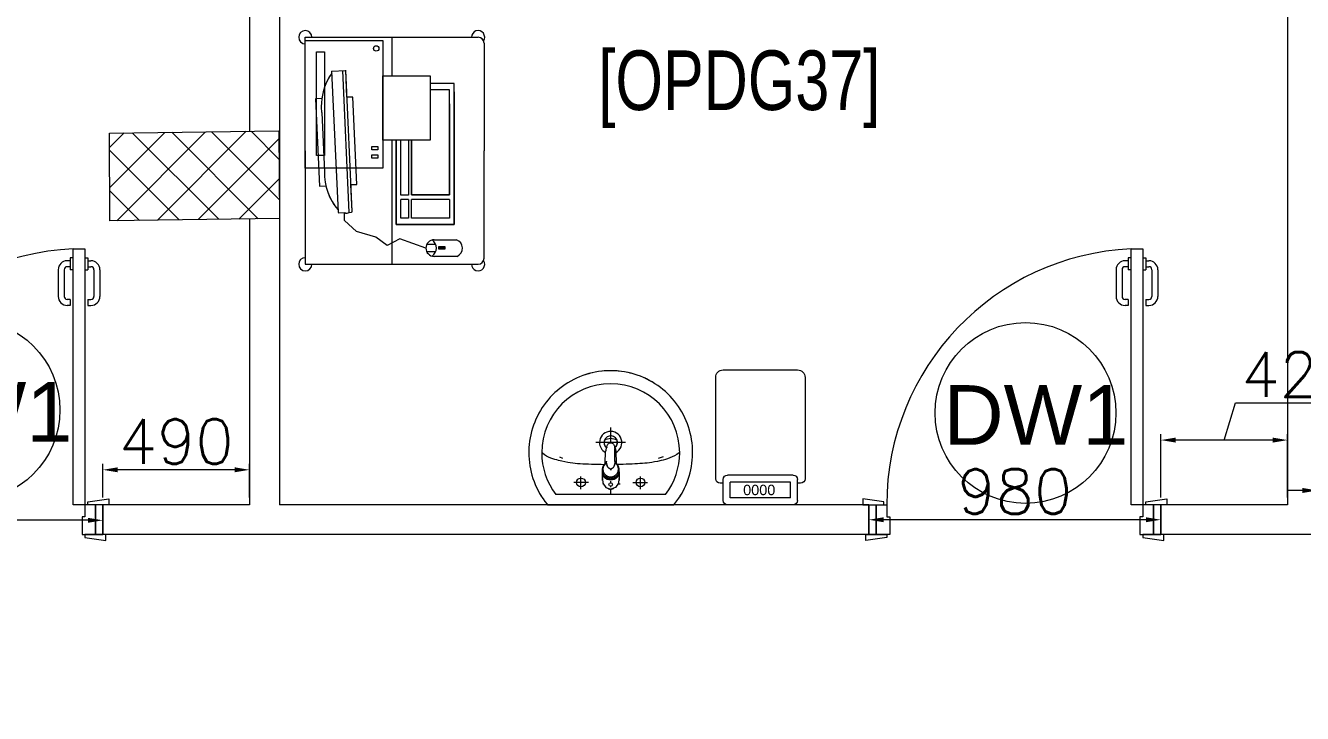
# Model space of a CAD drawing. Header units: millimetres. Extents: x -2143172 to 5255, y -610845 to 279739.
# Drawn here: x -1140815 to -1136529, y -589068 to -586760 of the extents above; entities that cross this region are included whole.
import ezdxf

# ---------------------------------------------------------------- set-up
doc = ezdxf.new("R2010")
doc.units = ezdxf.units.MM
doc.header["$LTSCALE"] = 30
doc.layers.get('0').update_dxf_attribs({"lineweight": 5})
doc.layers.get('Defpoints').update_dxf_attribs({"lineweight": 5})
for name, color, linetype, lineweight in [('72_EGR_BASE_TEXT', 7, 'Continuous', 5), ('C-HYDR-CTCH', 6, 'Continuous', 5), ('dims.', 152, 'Continuous', 5), ('DTAG', 20, 'Continuous', 9), ('Hatch', 252, 'Continuous', 5), ('LOADING', 163, 'Continuous', 5), ('P-SANR-FIXT', 6, 'Continuous', 18), ('P-SANR-FIXT-1', 6, 'Continuous', 13), ('Structure', 20, 'Continuous', 5), ('Walls', 32, 'Continuous', 5)]:
    doc.layers.add(name, color=color, linetype=linetype, lineweight=lineweight)
doc.layers.add('Wooden Joinery', color=7, linetype='Continuous', lineweight=5, true_color=0x521300)
doc.styles.add('SIMPLEX', font='SIMPLEX.shx', dxfattribs={"height": 150})
doc.styles.get("Standard").update_dxf_attribs({"font": ''})
doc.styles.add('TTLB-A0-JeddahDP$0$swis721', font='swiss.ttf')
doc.styles.add('X3G_ENTITY_2587E3', font='swisscl.ttf', dxfattribs={"height": 200})
doc.styles.get('Standard').set_extended_font_data('@Arial Unicode MS')
doc.dimstyles.new('Buk', dxfattribs={"dimtxt": 150, "dimasz": 50, "dimexe": 20, "dimexo": 25, "dimgap": 20, "dimtad": 1, "dimdec": 0, "dimrnd": 5, "dimdsep": 46, "dimtxsty": 'SIMPLEX', "dimcen": 0, "dimdle": 20, "dimclrd": 256, "dimclre": 256, "dimclrt": 256, "dimadec": 0, "dimazin": 0, "dimtfac": 0.0075, "dimtdec": 0, "dimtmove": 1, "dimatfit": 2, "dimldrblk": 'ARCHTICK', "dimfxl": 1, "dimtolj": 1, "dimtzin": 0, "dimlwd": -1, "dimlwe": -1, "dimarcsym": 0})

# ---------------------------------------------------------------- blocks, each defined once
blk = doc.blocks.new('*D485')
at = {"layer": 'Defpoints', "color": 0, "transparency": 16777216}
for p in [(-1140555.3, -588250.6), (-1140555.3, -588368.1), (-1140062.9, -588368.1, 0)]:
    blk.add_point(p, dxfattribs=at)
at = {"layer": 'dims.', "linetype": 'Continuous', "transparency": 16777216}
for p, q in [((-1140555.3, -588343.1), (-1140555.3, -588230.6)), ((-1140062.9, -588343.1), (-1140062.9, -588230.6))]:
    blk.add_line(p, q, dxfattribs=at)
at = {"layer": 'dims.', "transparency": 16777216}
blk.add_line((-1140112.9, -588250.6), (-1140505.3, -588250.6), dxfattribs=at)
for points in [[(-1140505.3, -588242.2), (-1140505.3, -588258.9), (-1140555.3, -588250.6)], [(-1140112.9, -588242.2), (-1140112.9, -588258.9), (-1140062.9, -588250.6)]]:
    blk.add_solid(points, dxfattribs=at)
at = {"layer": 'dims.', "transparency": 16777216, "insert": (-1140309.1, -588155.6), "char_height": 150, "attachment_point": 5, "style": 'SIMPLEX'}
blk.add_mtext('\\A1;490', dxfattribs=at)
blk = doc.blocks.new('_ArchTick')
at = {"color": 0, "linetype": 'ByBlock', "const_width": 0.15}
blk.add_lwpolyline([(-0.5, -0.5), (0.5, 0.5)], dxfattribs=at)
blk = doc.blocks.new('*D486')
at = {"layer": 'Defpoints', "color": 0, "transparency": 16777216}
for p in [(-1141535.3, -588368.1), (-1140555.3, -588368.1), (-1141535.3, -588420)]:
    blk.add_point(p, dxfattribs=at)
at = {"layer": 'dims.', "linetype": 'Continuous', "transparency": 16777216}
for p, q in [((-1141535.3, -588393.1), (-1141535.3, -588440)), ((-1140555.3, -588393.1), (-1140555.3, -588440))]:
    blk.add_line(p, q, dxfattribs=at)
at = {"layer": 'dims.', "transparency": 16777216}
blk.add_line((-1140605.3, -588420), (-1141485.3, -588420), dxfattribs=at)
for points in [[(-1141485.3, -588411.7), (-1141485.3, -588428.3), (-1141535.3, -588420)], [(-1140605.3, -588411.7), (-1140605.3, -588428.3), (-1140555.3, -588420)]]:
    blk.add_solid(points, dxfattribs=at)
at = {"layer": 'dims.', "transparency": 16777216, "insert": (-1141045.3, -588325), "char_height": 150, "attachment_point": 5, "style": 'SIMPLEX'}
blk.add_mtext('\\A1;980', dxfattribs=at)
blk = doc.blocks.new('*D487')
at = {"layer": 'Defpoints', "color": 0, "transparency": 16777216}
for p in [(-1137004.4, -588150.9), (-1137004.4, -588368.1), (-1136579, -588368.1)]:
    blk.add_point(p, dxfattribs=at)
at = {"layer": 'dims.', "transparency": 16777216}
for p, q in [((-1136791.7, -588150.9), (-1136754.2, -588025.9)), ((-1136754.2, -588025.9), (-1136328.5, -588025.9)), ((-1136629, -588150.9), (-1136954.4, -588150.9))]:
    blk.add_line(p, q, dxfattribs=at)
at = {"layer": 'dims.', "linetype": 'Continuous', "transparency": 16777216}
for p, q in [((-1137004.4, -588343.1), (-1137004.4, -588130.9)), ((-1136579, -588343.1), (-1136579, -588130.9))]:
    blk.add_line(p, q, dxfattribs=at)
at = {"layer": 'dims.', "transparency": 16777216}
for points in [[(-1136954.4, -588142.6), (-1136954.4, -588159.3), (-1137004.4, -588150.9)], [(-1136629, -588142.6), (-1136629, -588159.3), (-1136579, -588150.9)]]:
    blk.add_solid(points, dxfattribs=at)
at = {"layer": 'dims.', "transparency": 16777216, "insert": (-1136541.4, -587930.9), "char_height": 150, "attachment_point": 5, "style": 'SIMPLEX'}
blk.add_mtext('\\A1;425', dxfattribs=at)
blk = doc.blocks.new('*D488')
at = {"layer": 'Defpoints', "color": 0, "transparency": 16777216}
for p in [(-1137984.4, -588418.1), (-1137984.4, -588418.1), (-1137004.4, -588418.1)]:
    blk.add_point(p, dxfattribs=at)
at = {"layer": 'dims.', "linetype": 'Continuous', "transparency": 16777216}
for p, q in [((-1137984.4, -588393.1), (-1137984.4, -588398.1)), ((-1137004.4, -588393.1), (-1137004.4, -588398.1))]:
    blk.add_line(p, q, dxfattribs=at)
at = {"layer": 'dims.', "transparency": 16777216}
blk.add_line((-1137054.4, -588418.1), (-1137934.4, -588418.1), dxfattribs=at)
for points in [[(-1137934.4, -588409.8), (-1137934.4, -588426.5), (-1137984.4, -588418.1)], [(-1137054.4, -588409.8), (-1137054.4, -588426.5), (-1137004.4, -588418.1)]]:
    blk.add_solid(points, dxfattribs=at)
at = {"layer": 'dims.', "transparency": 16777216, "insert": (-1137494.4, -588323.1), "char_height": 150, "attachment_point": 5, "style": 'SIMPLEX'}
blk.add_mtext('\\A1;980', dxfattribs=at)
blk = doc.blocks.new('*D495')
at = {"layer": 'Defpoints', "color": 0, "transparency": 16777216}
for p in [(-1136479, -588348.5), (-1136379, -588319.9), (-1136379, -588368.1)]:
    blk.add_point(p, dxfattribs=at)
at = {"layer": 'dims.', "transparency": 16777216}
for p, q in [((-1136429, -588319.9), (-1136391.5, -588194.9)), ((-1136391.5, -588194.9), (-1135994.4, -588194.9)), ((-1136529, -588319.9), (-1136579, -588319.9)), ((-1136479, -588319.9), (-1136379, -588319.9)), ((-1136479, -588319.9), (-1136379, -588319.9)), ((-1136329, -588319.9), (-1136279, -588319.9))]:
    blk.add_line(p, q, dxfattribs=at)
at = {"layer": 'dims.', "linetype": 'Continuous', "transparency": 16777216}
for p, q in [((-1136479, -588323.5), (-1136479, -588299.9)), ((-1136379, -588343.1), (-1136379, -588299.9))]:
    blk.add_line(p, q, dxfattribs=at)
at = {"layer": 'dims.', "transparency": 16777216}
for points in [[(-1136529, -588311.6), (-1136529, -588328.3), (-1136479, -588319.9)], [(-1136329, -588311.6), (-1136329, -588328.3), (-1136379, -588319.9)]]:
    blk.add_solid(points, dxfattribs=at)
at = {"layer": 'dims.', "transparency": 16777216, "insert": (-1136193, -588099.9), "char_height": 150, "attachment_point": 5, "style": 'SIMPLEX'}
blk.add_mtext('\\A1;100', dxfattribs=at)
blk = doc.blocks.new('A$C72370EFE')
at = {"layer": 'Wooden Joinery'}
for p, q in [((-0.01, -0.04), (-0.02, -0.04)), ((-0.01, -0.03), (-0.01, -0.07)), ((0, -0.03), (-0.01, -0.03)), ((0.04, -0.03), (0.05, -0.03)), ((0.05, -0.03), (0.05, -0.07)), ((0.05, -0.04), (0.06, -0.04)), ((-0.05, -0.07), (-0.05, -0.16)), ((-0.03, -0.07), (-0.03, -0.16)), ((-0.01, -0.06), (-0.02, -0.06)), ((0, -0.07), (-0.01, -0.07)), ((0.04, -0.07), (0.05, -0.07)), ((0.05, -0.06), (0.06, -0.06)), ((0.07, -0.07), (0.07, -0.16)), ((0.09, -0.07), (0.09, -0.16)), ((-0.01, -0.17), (-0.02, -0.17)), ((-0.01, -0.17), (-0.01, -0.19)), ((0.05, -0.17), (0.06, -0.17)), ((0.05, -0.17), (0.05, -0.19)), ((-0.01, -0.19), (-0.02, -0.19)), ((0.05, -0.19), (0.06, -0.19))]:
    blk.add_line(p, q, dxfattribs=at)
for centre, radius, start, end in [((-0.02, -0.07), 0.03, 90, 180), ((0.06, -0.07), 0.03, 0, 90), ((-0.02, -0.07), 0.01, 90, 180), ((0.06, -0.07), 0.01, 0, 90), ((-0.02, -0.16), 0.03, 180, 270), ((-0.02, -0.16), 0.01, 180, 270), ((0.06, -0.16), 0.01, 270, 0), ((0.06, -0.16), 0.03, 270, 0)]:
    blk.add_arc(centre, radius, start, end, dxfattribs=at)
blk = doc.blocks.new('A$C5DAD61B4')
at = {"layer": 'Wooden Joinery'}
for points in [[(80, 959.1), (80, 969.1), (10, 979.1), (10, 959.1)], [(940, 959.1), (940, 969.1), (1010, 979.1), (1010, 959.1)], [(70, 859.1), (70, 849.1), (0, 839.1), (0, 859.1)], [(120, 859.1), (120, 0), (80, 0), (80, 859.1)], [(950, 859.1), (950, 849.1), (1020, 839.1), (1020, 859.1)]]:
    blk.add_lwpolyline(points, close=True, dxfattribs=at)
for points in [[(45, 859.1), (45, 959.1), (20, 959.1), (20, 859.1), (45, 859.1)], [(45, 859.1), (80, 859.1), (80, 899.1), (90, 899.1), (90, 959.1), (45, 959.1), (45, 859.1)], [(975, 859.1), (940, 859.1), (940, 899.1), (930, 899.1), (930, 959.1), (975, 959.1), (975, 859.1)], [(975, 859.1), (975, 959.1), (1000, 959.1), (1000, 859.1), (975, 859.1)]]:
    blk.add_lwpolyline(points, dxfattribs=at)
blk.add_arc((80, 859.1), 860, 272.666, 0, dxfattribs=at)
at = {"layer": 'Wooden Joinery', "xscale": 999.9999999998854, "yscale": 999.9999999998854, "zscale": 999.9999999998854, "rotation": 180}
blk.add_blockref('A$C72370EFE', (120, 0), dxfattribs=at)
blk = doc.blocks.new('A$C47696aed')
at = {"layer": 'Hatch'}
h = blk.add_hatch(dxfattribs=at)
h.set_pattern_fill('ANSI37', color=256, scale=30)
h.paths.add_polyline_path([(50952.7, 21917.9), (50348.7, 21909.7), (50352.6, 21621.3), (50956.6, 21629.5)])
h.paths.add_polyline_path([(43791.9, 21910.1), (43208.4, 21904.7), (43188.5, 21613.3), (43772, 21618.7)])
h.paths.add_polyline_path([(29414.9, 21902.8), (28815.8, 21898.7), (28810.1, 21605.6), (29409.2, 21609.7)])
h.paths.add_polyline_path([(36600.2, 21904.9), (35999, 21897.4), (35990.7, 21611.8), (36591.9, 21619.3)])
h.paths.add_polyline_path([(22195.7, 21912), (21589.3, 21890.2), (21603.8, 21597.6), (22210.2, 21619.5)])
h.paths.add_polyline_path([(15459.1, 21901.7), (14237.2, 21925.6), (14230.7, 21629.5), (15452.7, 21605.5)])
h.paths.add_polyline_path([(15473.2, 14701.6), (14258.2, 14685.8), (14244.7, 14393.4), (15459.7, 14409.1)])
h.paths.add_polyline_path([(15447.1, 7508.4), (14244, 7492.4), (14238.3, 7199.4), (15441.4, 7215.3)])
h.paths.add_polyline_path([(15465.6, 309.7), (14269, 298.3), (14271.8, 3.8), (15468.5, 15.2)])
h.paths.add_polyline_path([(7830.6, 311.8), (7227.1, 308.1), (7237.7, 22.6), (7841.3, 26.3)])
h.paths.add_polyline_path([(7815.2, 7509.8), (7218.4, 7511.4), (7218.2, 7210.2), (7815.1, 7208.6)])
h.paths.add_polyline_path([(7825.1, 14699.4), (7205.8, 14700.6), (7195.2, 14397.6), (7814.5, 14396.4)])
h.paths.add_polyline_path([(7801.7, 21878.7), (7201.1, 21893.2), (7197.5, 21603.6), (7798.1, 21589.1)])
h.paths.add_polyline_path([(602.6, 21876.9), (0, 21899.6), (1.9, 21611.2), (604.5, 21588.5)])
h.paths.add_polyline_path([(610.4, 7498.6), (8.3, 7491.6), (11.7, 7200), (613.7, 7206.9)])
h.paths.add_polyline_path([(627.9, 303.9), (29.5, 302.9), (34.3, 2.3), (632.7, 3.3)])
h.paths.add_polyline_path([(22214.6, 317.2), (21608.9, 304.3), (21614.6, 3.1), (22220.3, 16)])
h.paths.add_polyline_path([(22208.1, 7509.7), (21613.7, 7492.1), (21615.8, 7195.5), (22210.2, 7213.1)])
h.paths.add_polyline_path([(22199.3, 14717.7), (21600.4, 14710), (21604.4, 14409.9), (22203.4, 14417.6)])
h.paths.add_polyline_path([(29399.7, 14702.4), (28797.7, 14707.1), (28802, 14415), (29403.9, 14410.3)])
h.paths.add_polyline_path([(29403.4, 7519.8), (28799.6, 7502.2), (28813, 7202.1), (29413.1, 7223.2)])
h.paths.add_polyline_path([(29419.5, 303.8), (28815.7, 310.4), (28813.3, 24.7), (29417.2, 18.1)])
h.paths.add_polyline_path([(36618, 314.2), (36020.7, 299.7), (36029.7, 0), (36627, 14.6)])
h.paths.add_polyline_path([(36610.7, 7502.6), (36009.5, 7504.5), (36010.6, 7207.3), (36611.9, 7205.4)])
h.paths.add_polyline_path([(36574.3, 14706.4), (35993.4, 14711.1), (36013.1, 14421.3), (36594, 14416.6)])
h.paths.add_polyline_path([(43777.6, 14705.7), (43180, 14719.4), (43182, 14427.5), (43779.6, 14413.8)])
h.paths.add_polyline_path([(43778.6, 7507.1), (43210.2, 7499.5), (43212, 7205.4), (43780.5, 7213)])
h.paths.add_polyline_path([(43815.7, 310), (43210.4, 307.3), (43211.8, 2.8), (43817, 5.4)])
h.paths.add_polyline_path([(50989.9, 309.5), (50401.9, 325.5), (50388.7, 18.3), (50976.7, 2.3)])
h.paths.add_polyline_path([(50974.1, 7508.9), (50370.9, 7510), (50368.9, 7213.4), (50972.2, 7212.3)])
at = {"layer": 'C-HYDR-CTCH', "color": 4, "flags": 128}
blk.add_lwpolyline([(43212, 7205.4), (43210.2, 7499.5), (43778.6, 7507.1), (43780.5, 7213), (43212, 7205.4)], dxfattribs=at)
blk = doc.blocks.new('A$C164D1FF0')
at = {"layer": 'DTAG'}
blk.add_circle((0, 0), 303.3, dxfattribs=at)
at = {"layer": 'DTAG', "insert": (-275.2, 93.3), "char_height": 200, "width": 6547.939, "attachment_point": 1, "style": 'TTLB-A0-JeddahDP$0$swis721'}
blk.add_mtext('DW1', dxfattribs=at)
blk = doc.blocks.new('FP_138-161_A_00_GFL_-0_080_Einreichung_Grundrisse_100')
at = {"layer": 'P-SANR-FIXT'}
blk.add_line((-0.0044, -0.0019), (-0.0045, -0.0021), dxfattribs=at)
at = {"layer": 'P-SANR-FIXT', "flags": 128}
blk.add_lwpolyline([(-0.0057, -0.0037), (-0.0058, -0.0039), (-0.006, -0.004)], dxfattribs=at)
blk = doc.blocks.new('FP_139-161_A_00_GFL_-0_080_Einreichung_Grundrisse_100')
at = {"layer": 'P-SANR-FIXT'}
blk.add_line((0.0045, -0.0022), (0.0044, -0.002), dxfattribs=at)
at = {"layer": 'P-SANR-FIXT', "flags": 128}
blk.add_lwpolyline([(0.006, -0.004), (0.0059, -0.0039), (0.0057, -0.0038)], dxfattribs=at)
blk = doc.blocks.new('IS_Ceraplus_B8204_BIM_BG _1_ - B8204AA - CERAPLUS single lever basin mixer with pop-up waste-V137-161_A_00_GFL_-0_080_Einreichung_Grundrisse_100')
at = {"layer": 'P-SANR-FIXT-1'}
h = blk.add_hatch(dxfattribs=at)
h.set_pattern_fill('FP_26', color=256, style=0, pattern_type=2)
h.set_pattern_definition([(225, (0.009, 0), (0.010607, -0.010607), []), (315, (0.009, 0), (0.010607, 0.010607), [])])
h.paths.add_polyline_path([(0.0056, -0.002), (0.0058, -0.0024), (0.0058, -0.0021)])
h.paths.add_polyline_path([(0.007, -0.0039), (0.0088, -0.0045), (0.0084, -0.0043)])
at = {"layer": 'LOADING'}
for p, q in [((-0.028, 0), (-0.028, -0.0281)), ((-0.0274, -0.0337), (-0.0271, -0.0392)), ((-0.0262, -0.0282), (-0.0263, -0.0287)), ((0.0263, -0.0287), (0.0262, -0.0282)), ((0.0262, -0.0293), (0.0263, -0.0287)), ((0.0271, -0.0392), (0.0274, -0.0337)), ((0.028, -0.0281), (0.028, 0)), ((-0.0137, -0.0512), (-0.0129, -0.0517)), ((0.0124, -0.052), (0.0133, -0.0515)), ((0.014, -0.0647), (0.0133, -0.1077)), ((0.0185, -0.0618), (0.019, -0.0539)), ((0.019, -0.0539), (0.0188, -0.0561))]:
    blk.add_line(p, q, dxfattribs=at)
at = {"layer": 'LOADING', "flags": 128}
for points in [[(-0.0272, -0.0069), (-0.0266, 0.009), (-0.0165, 0.0236), (0, 0.0291)], [(0.0272, -0.0069), (0.0266, 0.009), (0.0165, 0.0236), (0, 0.0291)], [(-0.0271, -0.0393), (-0.027, -0.0403), (-0.0269, -0.0414), (-0.0267, -0.0424), (-0.0265, -0.0434), (-0.0262, -0.0444), (-0.0259, -0.0454), (-0.0255, -0.0464), (-0.0252, -0.0474), (-0.0247, -0.0484), (-0.0243, -0.0493), (-0.0238, -0.0502), (-0.0232, -0.0511), (-0.0226, -0.052), (-0.022, -0.0529), (-0.0214, -0.0537), (-0.0207, -0.0545), (-0.0199, -0.0553), (-0.0192, -0.0561), (-0.0184, -0.0568), (-0.0176, -0.0575), (-0.0173, -0.0577)], [(-0.0176, -0.0568), (-0.0224, -0.0513), (-0.0254, -0.0448), (-0.0264, -0.0376), (-0.0253, -0.0305), (-0.0222, -0.024), (-0.0172, -0.0186), (-0.0109, -0.0147), (-0.0037, -0.0127), (0.0037, -0.0127), (0.0109, -0.0147), (0.0172, -0.0186), (0.0222, -0.024), (0.0253, -0.0305), (0.0264, -0.0376), (0.0254, -0.0448), (0.0224, -0.0513), (0.0176, -0.0568)], [(0.0173, -0.0577), (0.0181, -0.057), (0.0189, -0.0563), (0.0197, -0.0556), (0.0204, -0.0548), (0.0211, -0.054), (0.0218, -0.0532), (0.0224, -0.0523), (0.023, -0.0514), (0.0236, -0.0505), (0.0241, -0.0496), (0.0246, -0.0487), (0.025, -0.0477), (0.0254, -0.0467), (0.0258, -0.0458), (0.0261, -0.0448), (0.0264, -0.0437), (0.0266, -0.0427), (0.0268, -0.0417), (0.027, -0.0407), (0.0271, -0.0396), (0.0271, -0.0393)], [(-0.019, -0.0539), (-0.0185, -0.0615), (-0.0185, -0.0618)], [(-0.0181, -0.0728), (-0.0177, -0.083), (-0.0172, -0.0938)], [(-0.0162, -0.0579), (-0.0156, -0.058), (-0.0151, -0.0581), (-0.0146, -0.0583), (-0.0142, -0.0586), (-0.0139, -0.0588), (-0.0138, -0.0591)], [(-0.0138, -0.0591), (-0.0139, -0.0612), (-0.014, -0.0633)], [(0.0138, -0.0591), (0.0139, -0.0588), (0.0142, -0.0586), (0.0146, -0.0583), (0.0151, -0.0581), (0.0156, -0.058), (0.0162, -0.0579)], [(0.014, -0.0633), (0.0139, -0.0612), (0.0138, -0.0591)], [(0.0171, -0.0578), (0.0174, -0.0575), (0.0176, -0.0568)], [(0.0172, -0.0938), (0.0177, -0.083), (0.0181, -0.0728)], [(0.0184, -0.0651), (0.0184, -0.0652), (0.0184, -0.0652), (0.0184, -0.0652), (0.0184, -0.0654), (0.0184, -0.0655)], [(-0.0129, -0.1142), (-0.0124, -0.1161), (-0.0118, -0.1179), (-0.0109, -0.1197), (-0.0098, -0.1214), (-0.0084, -0.123), (-0.0067, -0.1244), (-0.0047, -0.1255), (-0.0025, -0.1263), (0, -0.1266)], [(0, -0.1266), (0.0025, -0.1263), (0.0047, -0.1255), (0.0067, -0.1244), (0.0084, -0.123), (0.0098, -0.1214), (0.0109, -0.1197), (0.0118, -0.1179), (0.0124, -0.1161), (0.0129, -0.1142)]]:
    blk.add_lwpolyline(points, dxfattribs=at)
at = {"layer": 'LOADING'}
for centre, radius, start, end in [((0, 0.0135), 0.00603, 0, 180), ((0, 0.0135), 0.00603, 180, 0), ((-0.009, 0), 0.005, 300, 315), ((0.009, 0), 0.005, 225, 240)]:
    blk.add_arc(centre, radius, start, end, dxfattribs=at)
for centre, major_axis, start_param, end_param in [((0, -0.0281), (-0.028, 0), 4.712389, 6.47291), ((0, -0.0321), (0.0275, 0), 3.141823, 3.202701), ((0, -0.0321), (0.0275, 0), 3.239313, 3.439417), ((0, -0.0281), (0.028, 0), 3.371221, 3.483334), ((0, -0.0287), (0.0267, 0), 1.570796, 3.036556), ((0, -0.0287), (0.0263, 0), 2.625648, 2.791756), ((0, -0.0287), (-0.0263, 0), 4.712389, 5.759587), ((0, -0.0281), (0.028, 0), 6.093357, 7.853982), ((0, -0.0287), (0.0267, 0), 0.105099, 1.570796), ((0, -0.0287), (0.0262, 0), 0.523599, 1.570796), ((0, -0.0287), (0.0262, 0), 0.349919, 0.515945), ((0, -0.0287), (0.0267, 0), 6.059374, 6.108652), ((0, -0.0321), (0.0275, 0), 5.985527, 6.185455), ((0, -0.0281), (0.028, 0), 5.94107, 6.05344), ((0, -0.0321), (0.0275, 0), 6.222066, 6.282955), ((0, -0.0312), (0.0248, 0), 4.111947, 4.191073), ((0, -0.0281), (0.028, 0), 4.202431, 4.259552), ((0, -0.0287), (0.0263, 0), 4.169225, 4.2325), ((0, -0.0281), (0.028, 0), 5.172057, 5.222265)]:
    blk.add_ellipse(centre, major_axis=major_axis, ratio=0.961262, start_param=start_param, end_param=end_param, dxfattribs=at)
for points, knots in [([(-0.0215, -0.0162), (-0.0216, -0.0163), (-0.0219, -0.0167), (-0.0227, -0.0177), (-0.0238, -0.0192), (-0.0249, -0.0211), (-0.0258, -0.0231), (-0.0266, -0.0253), (-0.0273, -0.0282), (-0.0275, -0.0305), (-0.0275, -0.0321)], [0.7859035, 0.7859035, 0.7859035, 0.7859035, 0.7916667, 0.8055556, 0.8333333, 0.8611111, 0.8888889, 0.9166667, 0.9444444, 1, 1, 1, 1]), ([(0.021, -0.0157), (0.0208, -0.0154), (0.0203, -0.0149), (0.0192, -0.0139), (0.0177, -0.0127), (0.0161, -0.0117), (0.0148, -0.0109), (0.0138, -0.0104), (0.0127, -0.0099), (0.0113, -0.0093), (0.0087, -0.0084), (0.0048, -0.0075), (0, -0.0071), (-0.0048, -0.0075), (-0.0087, -0.0084), (-0.0113, -0.0093), (-0.0127, -0.0099), (-0.0138, -0.0104), (-0.0148, -0.0109), (-0.0161, -0.0117), (-0.0177, -0.0127), (-0.0191, -0.0139), (-0.0202, -0.0149), (-0.0208, -0.0154), (-0.021, -0.0157)], [0.2222222, 0.2222222, 0.2222222, 0.2222222, 0.2361111, 0.25, 0.2777778, 0.3055556, 0.3194444, 0.3333333, 0.3472222, 0.3611111, 0.3888889, 0.4444444, 0.5, 0.5555556, 0.6111111, 0.6388889, 0.6527778, 0.6666667, 0.6805556, 0.6944444, 0.7222222, 0.75, 0.7638889, 0.7777778, 0.7777778, 0.7777778, 0.7777778]), ([(0, -0.0378), (-0.0005, -0.038), (-0.0012, -0.0384), (-0.0021, -0.0389), (-0.0028, -0.0393), (-0.0035, -0.0397), (-0.0042, -0.04), (-0.0049, -0.0405), (-0.0055, -0.0409), (-0.0061, -0.0414), (-0.0067, -0.0419), (-0.0072, -0.0424), (-0.0078, -0.0429), (-0.0083, -0.0435), (-0.0088, -0.0441), (-0.0092, -0.0446), (-0.0096, -0.0452), (-0.01, -0.0459), (-0.0103, -0.0466), (-0.0105, -0.0472), (-0.0107, -0.0477), (-0.0108, -0.0481), (-0.0109, -0.0484), (-0.0111, -0.0489), (-0.0114, -0.0497), (-0.0118, -0.0509), (-0.0122, -0.0521), (-0.0124, -0.053), (-0.0126, -0.0537), (-0.0128, -0.0544), (-0.0129, -0.0552), (-0.0131, -0.0559), (-0.0132, -0.0566), (-0.0134, -0.0572), (-0.0136, -0.0581), (-0.0137, -0.0587), (-0.0138, -0.0591)], [0, 0, 0, 0, 0.055556, 0.083333, 0.111111, 0.138889, 0.166667, 0.194444, 0.222222, 0.25, 0.277778, 0.305556, 0.333333, 0.361111, 0.388889, 0.416667, 0.444444, 0.472222, 0.5, 0.527778, 0.541667, 0.555556, 0.569444, 0.583333, 0.611111, 0.666667, 0.722222, 0.75, 0.777778, 0.805556, 0.833333, 0.861111, 0.888889, 0.916667, 0.944444, 1, 1, 1, 1]), ([(0, -0.0357), (-0.0006, -0.0357), (-0.0013, -0.0357), (-0.002, -0.0357), (-0.0022, -0.0357)], [0, 0, 0, 0, 0.1, 0.1298359, 0.1298359, 0.1298359, 0.1298359]), ([(0.0022, -0.0357), (0.002, -0.0357), (0.0013, -0.0357), (0.0006, -0.0357), (0, -0.0357)], [0.8701578, 0.8701578, 0.8701578, 0.8701578, 0.9, 1, 1, 1, 1]), ([(0.0138, -0.0591), (0.0137, -0.0587), (0.0136, -0.0581), (0.0134, -0.0572), (0.0132, -0.0566), (0.0131, -0.0559), (0.0129, -0.0552), (0.0128, -0.0544), (0.0126, -0.0537), (0.0124, -0.053), (0.0122, -0.0521), (0.0118, -0.0509), (0.0114, -0.0497), (0.0111, -0.0489), (0.0109, -0.0484), (0.0108, -0.0481), (0.0107, -0.0477), (0.0105, -0.0472), (0.0103, -0.0466), (0.01, -0.0459), (0.0096, -0.0452), (0.0092, -0.0446), (0.0088, -0.0441), (0.0083, -0.0435), (0.0078, -0.0429), (0.0072, -0.0424), (0.0067, -0.0419), (0.0061, -0.0414), (0.0055, -0.0409), (0.0049, -0.0405), (0.0042, -0.04), (0.0035, -0.0397), (0.0028, -0.0393), (0.0021, -0.0389), (0.0012, -0.0384), (0.0005, -0.038), (0, -0.0378)], [0, 0, 0, 0, 0.055556, 0.083333, 0.111111, 0.138889, 0.166667, 0.194444, 0.222222, 0.25, 0.277778, 0.333333, 0.388889, 0.416667, 0.430556, 0.444444, 0.458333, 0.472222, 0.5, 0.527778, 0.555556, 0.583333, 0.611111, 0.638889, 0.666667, 0.694444, 0.722222, 0.75, 0.777778, 0.805556, 0.833333, 0.861111, 0.888889, 0.916667, 0.944444, 1, 1, 1, 1]), ([(0.0275, -0.0321), (0.0275, -0.0305), (0.0273, -0.0282), (0.0266, -0.0253), (0.0258, -0.0231), (0.0249, -0.0211), (0.0238, -0.0192), (0.0227, -0.0177), (0.0219, -0.0167), (0.0216, -0.0163), (0.0215, -0.0162)], [0, 0, 0, 0, 0.0555556, 0.0833333, 0.1111111, 0.1388889, 0.1666667, 0.1944444, 0.2083333, 0.2142181, 0.2142181, 0.2142181, 0.2142181]), ([(-0.0188, -0.0538), (-0.0188, -0.0547), (-0.0186, -0.0582), (-0.0185, -0.0619), (-0.0184, -0.0646)], [0.6724021, 0.6724021, 0.6724021, 0.6724021, 0.75, 1, 1, 1, 1]), ([(-0.0162, -0.0579), (-0.0162, -0.0578), (-0.0163, -0.0578), (-0.0165, -0.0577), (-0.0166, -0.0575), (-0.0167, -0.0574), (-0.0169, -0.0573), (-0.017, -0.0572), (-0.0172, -0.0571), (-0.0173, -0.057), (-0.0175, -0.0569), (-0.0176, -0.0568)], [0, 0, 0, 0, 0.1, 0.2, 0.3, 0.4, 0.5, 0.6, 0.7, 0.8, 1, 1, 1, 1]), ([(-0.0148, -0.0587), (-0.015, -0.0586), (-0.0159, -0.0583), (-0.0167, -0.058), (-0.0172, -0.0578)], [0.8, 0.8, 0.8, 0.8, 0.85, 1, 1, 1, 1]), ([(0.0141, -0.0613), (0.0141, -0.0611), (0.0143, -0.0608), (0.0145, -0.0604), (0.0148, -0.06), (0.0151, -0.0596), (0.0153, -0.0594), (0.0155, -0.0592), (0.0156, -0.059), (0.0158, -0.0588), (0.016, -0.0587), (0.0163, -0.0585), (0.0165, -0.0583), (0.0166, -0.0582)], [0.3333333, 0.3333333, 0.3333333, 0.3333333, 0.4166667, 0.5, 0.5833333, 0.6666667, 0.7083333, 0.75, 0.7916667, 0.8333333, 0.875, 0.9166667, 1, 1, 1, 1]), ([(0.0176, -0.0568), (0.0175, -0.0569), (0.0173, -0.057), (0.0172, -0.0571), (0.017, -0.0572), (0.0169, -0.0573), (0.0167, -0.0574), (0.0166, -0.0575), (0.0165, -0.0577), (0.0163, -0.0578), (0.0162, -0.0578), (0.0162, -0.0579)], [0, 0, 0, 0, 0.2, 0.3, 0.4, 0.5, 0.6, 0.7, 0.8, 0.9, 1, 1, 1, 1]), ([(0.0184, -0.0646), (0.0185, -0.0619), (0.0186, -0.0582), (0.0188, -0.0547), (0.0188, -0.0538)], [0, 0, 0, 0, 0.25, 0.3275586, 0.3275586, 0.3275586, 0.3275586]), ([(-0.0131, -0.1116), (-0.0132, -0.1115), (-0.0135, -0.1109), (-0.0141, -0.1099), (-0.0147, -0.1086), (-0.0153, -0.1072), (-0.0159, -0.1053), (-0.0167, -0.1021), (-0.0171, -0.0992), (-0.0171, -0.0973)], [0.4856715, 0.4856715, 0.4856715, 0.4856715, 0.5, 0.55, 0.6, 0.65, 0.7, 0.8, 1, 1, 1, 1]), ([(-0.0132, -0.1091), (-0.0132, -0.1096), (-0.0132, -0.1103), (-0.0132, -0.1111), (-0.0132, -0.1115), (-0.0132, -0.1118), (-0.0131, -0.1122), (-0.0131, -0.1125), (-0.0131, -0.1128), (-0.0131, -0.1131), (-0.013, -0.1134), (-0.013, -0.1138), (-0.0129, -0.1141), (-0.0129, -0.1142)], [0.2, 0.2, 0.2, 0.2, 0.4, 0.5, 0.55, 0.6, 0.65, 0.7, 0.75, 0.8, 0.85, 0.9, 1, 1, 1, 1]), ([(0.0129, -0.1142), (0.0129, -0.1141), (0.013, -0.1138), (0.013, -0.1134), (0.0131, -0.1131), (0.0131, -0.1128), (0.0131, -0.1125), (0.0131, -0.1122), (0.0132, -0.1118), (0.0132, -0.1115), (0.0132, -0.1111), (0.0132, -0.1103), (0.0132, -0.1096), (0.0132, -0.1091)], [0, 0, 0, 0, 0.1, 0.15, 0.2, 0.25, 0.3, 0.35, 0.4, 0.45, 0.5, 0.6, 0.8, 0.8, 0.8, 0.8]), ([(0.0131, -0.1116), (0.0133, -0.1113), (0.0137, -0.1106), (0.0142, -0.1096), (0.0147, -0.1084), (0.0153, -0.1072), (0.0159, -0.1053), (0.0167, -0.1021), (0.0171, -0.0992), (0.0171, -0.0973)], [-0.5143371, -0.5143371, -0.5143371, -0.5143371, -0.475, -0.4375, -0.4, -0.35, -0.3, -0.2, 0, 0, 0, 0])]:
    blk.add_open_spline(points, degree=3, knots=knots, dxfattribs=at)
for points in [[(-0.0184, -0.0646), (-0.0183, -0.0659), (-0.0182, -0.0684), (-0.0181, -0.0709), (-0.0181, -0.0721)], [(-0.0172, -0.0578), (-0.0171, -0.0578), (-0.0169, -0.058), (-0.0167, -0.0581), (-0.0166, -0.0582)], [(-0.0162, -0.0579), (-0.0162, -0.0579), (-0.0164, -0.0581), (-0.0165, -0.0582), (-0.0166, -0.0583), (-0.0166, -0.0582), (-0.0166, -0.0582)], [(-0.0166, -0.0582), (-0.0163, -0.0585), (-0.0156, -0.059), (-0.0148, -0.0599), (-0.0142, -0.0609), (-0.0139, -0.0617), (-0.0138, -0.0621)], [(-0.014, -0.0633), (-0.014, -0.0633), (-0.014, -0.0633), (-0.014, -0.0633)], [(-0.014, -0.0646), (-0.014, -0.0644), (-0.014, -0.064), (-0.014, -0.0635), (-0.014, -0.0633)], [(0.014, -0.0633), (0.014, -0.0633), (0.014, -0.0633), (0.014, -0.0633)], [(0.014, -0.0633), (0.014, -0.0635), (0.014, -0.064), (0.014, -0.0644), (0.014, -0.0647)], [(0.0172, -0.0578), (0.0168, -0.0579), (0.0158, -0.0583), (0.0147, -0.0587), (0.0141, -0.059)], [(0.0166, -0.0582), (0.0166, -0.0582), (0.0166, -0.0583), (0.0165, -0.0582), (0.0164, -0.0581), (0.0162, -0.0579), (0.0162, -0.0579)], [(0.0166, -0.0582), (0.0167, -0.0582), (0.0168, -0.0581), (0.0169, -0.058), (0.0169, -0.058)], [(0.0169, -0.058), (0.017, -0.0579), (0.0171, -0.0579), (0.0171, -0.0578)], [(0.0181, -0.0721), (0.0181, -0.0709), (0.0182, -0.0684), (0.0183, -0.0659), (0.0184, -0.0646)], [(-0.0172, -0.0938), (-0.0172, -0.0944), (-0.0172, -0.0956), (-0.0171, -0.0967), (-0.0171, -0.0973)], [(0.0171, -0.0973), (0.0171, -0.0967), (0.0172, -0.0956), (0.0172, -0.0944), (0.0172, -0.0938)]]:
    blk.add_open_spline(points, degree=3, dxfattribs=at)
for name in ['FP_138-161_A_00_GFL_-0_080_Einreichung_Grundrisse_100', 'FP_139-161_A_00_GFL_-0_080_Einreichung_Grundrisse_100']:
    blk.add_blockref(name, (0, 0), dxfattribs=at)
blk = doc.blocks.new('_100_WB_KER_REN_55x45x18 - _100_WB_KER_REN_55x45x18-V63-161_A_00_GFL_-0_080_Einreichung_Grundrisse_100')
at = {"layer": 'LOADING'}
for p, q in [((-0.2075, 0.225), (-0.2075, 0.2227)), ((0.2074, 0.225), (-0.2074, 0.225)), ((0.2075, 0.2227), (0.2075, 0.225)), ((-0.1855, 0.1899), (0.1855, 0.1899)), ((-0.1, 0.172), (-0.1, 0.1303)), ((0, 0.1899), (0, 0.1724)), ((0.1, 0.172), (0.1, 0.1303)), ((-0.0744, 0.15), (-0.1234, 0.15)), ((-0.0259, 0.155), (-0.0315, 0.155)), ((0, 0.1656), (0, 0.1628)), ((0, 0.1509), (0, 0.1454)), ((0, 0.1422), (0, 0.1399)), ((0.026, 0.155), (0.0248, 0.155)), ((0.0744, 0.15), (0.1234, 0.15)), ((-0.1763, 0.0637), (-0.1598, 0.0692)), ((0.1605, 0.0691), (0.1707, 0.0656)), ((-0.05, 0.0161), (0.05, 0.0161)), ((0, 0.0168), (0, -0.0348))]:
    blk.add_line(p, q, dxfattribs=at)
at = {"layer": 'LOADING', "flags": 128}
for points in [[(-0.2121, 0.225), (-0.219, 0.2164), (-0.2254, 0.2075), (-0.2316, 0.1983), (-0.2373, 0.189), (-0.2427, 0.1794), (-0.2476, 0.1696), (-0.2522, 0.1596), (-0.2564, 0.1494), (-0.2602, 0.1391), (-0.2635, 0.1286), (-0.2665, 0.118), (-0.269, 0.1073), (-0.271, 0.0965), (-0.2727, 0.0856), (-0.2739, 0.0747), (-0.2747, 0.0637), (-0.275, 0.0527), (-0.275, 0.05)], [(0.275, 0.05), (0.2748, 0.061), (0.2741, 0.072), (0.273, 0.0829), (0.2715, 0.0938), (0.2695, 0.1046), (0.2671, 0.1154), (0.2643, 0.126), (0.261, 0.1365), (0.2574, 0.1469), (0.2533, 0.1571), (0.2488, 0.1671), (0.2439, 0.177), (0.2387, 0.1866), (0.233, 0.1961), (0.227, 0.2053), (0.2206, 0.2142), (0.2138, 0.2229), (0.2121, 0.225)], [(-0.275, 0.05), (-0.2748, 0.039), (-0.2741, 0.028), (-0.273, 0.0171), (-0.2715, 0.0062), (-0.2695, -0.0046), (-0.2671, -0.0154), (-0.2643, -0.026), (-0.261, -0.0365), (-0.2574, -0.0469), (-0.2533, -0.0571), (-0.2488, -0.0671), (-0.2439, -0.077), (-0.2387, -0.0866), (-0.233, -0.0961), (-0.227, -0.1053), (-0.2206, -0.1142), (-0.2138, -0.1229), (-0.2067, -0.1313), (-0.1993, -0.1395), (-0.1916, -0.1473), (-0.1836, -0.1548), (-0.1752, -0.162), (-0.1666, -0.1688), (-0.1577, -0.1753), (-0.1486, -0.1814), (-0.1392, -0.1872), (-0.1296, -0.1925), (-0.1198, -0.1975), (-0.1098, -0.2021), (-0.0996, -0.2063), (-0.0893, -0.2101), (-0.0788, -0.2135), (-0.0682, -0.2164), (-0.0575, -0.2189), (-0.0467, -0.221), (-0.0359, -0.2227), (-0.0249, -0.2239), (-0.014, -0.2246), (-0.003, -0.225), (0.008, -0.2249), (0.019, -0.2243), (0.03, -0.2234), (0.0409, -0.2219), (0.0517, -0.2201), (0.0625, -0.2178), (0.0731, -0.2151), (0.0837, -0.212), (0.0941, -0.2084), (0.1043, -0.2044), (0.1144, -0.2001), (0.1243, -0.1953), (0.1341, -0.1901), (0.1436, -0.1846), (0.1528, -0.1786), (0.1618, -0.1723), (0.1706, -0.1657), (0.1791, -0.1587), (0.1873, -0.1514), (0.1952, -0.1437), (0.2028, -0.1358), (0.21, -0.1275), (0.217, -0.119), (0.2236, -0.1101), (0.2298, -0.1011), (0.2356, -0.0918), (0.2411, -0.0822), (0.2462, -0.0725), (0.2509, -0.0625), (0.2552, -0.0524), (0.2591, -0.0421), (0.2626, -0.0317), (0.2656, -0.0211), (0.2683, -0.0104), (0.2705, 0.0003), (0.2722, 0.0112), (0.2736, 0.0221), (0.2745, 0.0331), (0.2749, 0.0441), (0.275, 0.05)]]:
    blk.add_lwpolyline(points, dxfattribs=at)
at = {"layer": 'LOADING'}
for centre in [(-0.1, 0.15), (0.1, 0.15)]:
    blk.add_circle(centre, 0.015, dxfattribs=at)
for centre, radius, start, end in [((0, 0.05), 0.275, 140.4788, 141.2381), ((0, 0.05), 0.275, 38.7619, 39.5212), ((0, 0.05), 0.275, 145.9324, 150.3591), ((0, 0.05), 0.2315, 142.8209, 180), ((0, 0.155), 0.0175, 54.0899, 125.9101), ((0, 0.155), 0.0175, 68.869, 83.8798), ((0, 0.05), 0.2315, 0, 37.1791), ((0, 0.05), 0.275, 29.6409, 34.0676), ((0, 0.155), 0.0175, 251.9463, 258.2346), ((0, 0.05), 0.275, 180, 183.6225), ((0, 0.05), 0.2315, 180, 0), ((0, 0.0161), 0.0375, 117.1305, 0), ((0, 0.0161), 0.0375, 0, 61.4146), ((0, 0.0161), 0.0225, 129.5025, 0), ((0, 0.0161), 0.0225, 180, 193.3417), ((0, 0.0161), 0.0225, 197.0466, 201.508), ((0, 0.0161), 0.0225, 156.725, 162.0134), ((0, 0.05), 0.047, 243.4433, 296.5567), ((0, 0.0161), 0.0225, 138.0808, 143.3939), ((0, 0.0161), 0.0225, 0, 51.4286), ((0, 0.0161), 0.0225, 36.616, 41.9265), ((0, 0.0161), 0.0225, 17.9887, 23.276), ((0, 0.0161), 0.0225, 338.492, 342.9534), ((0, 0.0161), 0.0225, 346.6583, 0), ((0, 0.05), 0.275, 307.6689, 312), ((0, 0.05), 0.275, 240, 245.6589), ((0, 0.05), 0.275, 252, 257.5535), ((0, 0.05), 0.275, 282.9241, 288), ((0, 0.05), 0.275, 264, 276)]:
    blk.add_arc(centre, radius, start, end, dxfattribs=at)
for points, knots in [([(-0.2074, 0.225), (-0.2078, 0.225), (-0.2086, 0.225), (-0.2095, 0.225), (-0.2102, 0.225), (-0.2106, 0.225), (-0.2109, 0.225), (-0.2111, 0.225), (-0.2114, 0.225), (-0.2116, 0.225), (-0.2118, 0.225), (-0.2119, 0.225), (-0.2119, 0.225)], [-1, -1, -1, -1, -0.8333333, -0.6666667, -0.5833333, -0.5, -0.4583333, -0.4166667, -0.3333333, -0.2916667, -0.25, -0.1666667, -0.1666667, -0.1666667, -0.1666667]), ([(0.2119, 0.225), (0.2119, 0.225), (0.2118, 0.225), (0.2116, 0.225), (0.2114, 0.225), (0.2111, 0.225), (0.2109, 0.225), (0.2106, 0.225), (0.2102, 0.225), (0.2095, 0.225), (0.2086, 0.225), (0.2078, 0.225), (0.2074, 0.225)], [-0.8333333, -0.8333333, -0.8333333, -0.8333333, -0.75, -0.7083333, -0.6666667, -0.5833333, -0.5416667, -0.5, -0.4166667, -0.3333333, -0.1666667, 0, 0, 0, 0]), ([(-0.0037, 0.1721), (-0.0046, 0.1719), (-0.0064, 0.1714), (-0.0081, 0.1705), (-0.009, 0.17)], [0.5653198, 0.5653198, 0.5653198, 0.5653198, 0.6111111, 0.6666667, 0.6666667, 0.6666667, 0.6666667]), ([(0.009, 0.17), (0.0086, 0.1703), (0.0077, 0.1708), (0.0059, 0.1715), (0.0046, 0.1719), (0.0037, 0.1721)], [0.3333333, 0.3333333, 0.3333333, 0.3333333, 0.3611111, 0.3888889, 0.4346482, 0.4346482, 0.4346482, 0.4346482]), ([(-0.2294, 0.0509), (-0.2103, 0.066), (-0.1431, 0.0839), (-0.1084, 0.0863), (-0.0496, 0.0893), (-0.0206, 0.0899)], [0.0392191, 0.0392191, 0.0392191, 0.0392191, 0.1715289, 0.4228457, 0.6475389, 0.6475389, 0.6475389, 0.6475389]), ([(0.0209, 0.0903), (0.0512, 0.0901), (0.1113, 0.0879), (0.1514, 0.0828), (0.2115, 0.0665), (0.2292, 0.052)], [0.7533082, 0.7533082, 0.7533082, 0.7533082, 0.9865548, 1.235629, 1.3638988, 1.3638988, 1.3638988, 1.3638988]), ([(-0.0141, 0.0337), (-0.0162, 0.0319), (-0.0207, 0.0267), (-0.0225, 0.02), (-0.0225, 0.0161)], [0.7144203, 0.7144203, 0.7144203, 0.7144203, 0.8333333, 1, 1, 1, 1]), ([(0.0225, 0.0161), (0.0225, 0.0187), (0.0216, 0.0239), (0.0182, 0.0298), (0.0152, 0.0327), (0.0141, 0.0337)], [0, 0, 0, 0, 0.1111111, 0.2222222, 0.285568, 0.285568, 0.285568, 0.285568])]:
    blk.add_open_spline(points, degree=3, knots=knots, dxfattribs=at)
for points in [[(-0.2075, 0.2227), (-0.2075, 0.2231), (-0.2075, 0.2235), (-0.2075, 0.2239)], [(0.2075, 0.2239), (0.2075, 0.2235), (0.2075, 0.2231), (0.2075, 0.2227)], [(-0.1852, 0.1899), (-0.1853, 0.1899), (-0.1854, 0.1899), (-0.1855, 0.1899)], [(-0.0009, 0.1725), (-0.0013, 0.1725), (-0.0018, 0.1724), (-0.0022, 0.1724)], [(0.0022, 0.1724), (0.0018, 0.1724), (0.0013, 0.1725), (0.0009, 0.1725)], [(0.1855, 0.1899), (0.1854, 0.1899), (0.1853, 0.1899), (0.1852, 0.1899)], [(-0.0225, 0.0161), (-0.0225, 0.0147), (-0.0222, 0.012), (-0.0215, 0.0093), (-0.021, 0.008)], [(0.021, 0.008), (0.0215, 0.0093), (0.0222, 0.012), (0.0225, 0.0147), (0.0225, 0.0161)]]:
    blk.add_open_spline(points, degree=3, dxfattribs=at)
at = {"layer": 'LOADING', "xscale": -1, "rotation": 5.088887490341627e-12}
blk.add_blockref('IS_Ceraplus_B8204_BIM_BG _1_ - B8204AA - CERAPLUS single lever basin mixer with pop-up waste-V137-161_A_00_GFL_-0_080_Einreichung_Grundrisse_100', (0, 0.1434), dxfattribs=at)
blk = doc.blocks.new('HF13461A-P')
at = {"layer": 'LOADING'}
for p, q in [((0.0229, 0.4353), (0.0229, 0.3653)), ((0.2579, 0.4503), (0.0379, 0.4503)), ((0.2729, 0.4353), (0.2729, 0.3653)), ((0.2493, 0.4266), (0.0466, 0.4266)), ((0.0466, 0.4266), (0.0466, 0.3739)), ((0.2493, 0.4266), (0.2493, 0.3739)), ((-0.0021, 0.3628), (-0.0021, 0.0228)), ((0.0229, 0.3778), (0.0129, 0.3778)), ((0.2579, 0.3503), (0.0379, 0.3503)), ((0.2493, 0.3739), (0.0466, 0.3739)), ((0.2829, 0.3778), (0.2729, 0.3778)), ((0.2979, 0.0228), (0.2979, 0.3628)), ((0.0229, -0.0022), (0.2729, -0.0022))]:
    blk.add_line(p, q, dxfattribs=at)
for centre, radius, start, end in [((0.0379, 0.4353), 0.015, 90, 180), ((0.2579, 0.4353), 0.015, 0, 90), ((0.0129, 0.3628), 0.015, 90, 180), ((0.0379, 0.3653), 0.015, 180, 270), ((0.2579, 0.3653), 0.015, 270, 0), ((0.2829, 0.3628), 0.015, 0, 90), ((0.0229, 0.0228), 0.025, 180, 270), ((0.2729, 0.0228), 0.025, 270, 0)]:
    blk.add_arc(centre, radius, start, end, dxfattribs=at)
blk.add_text('0000', height=0.03477, dxfattribs=at).set_placement((0.0901, 0.3829))
blk = doc.blocks.new('M.168.61.15')
at = {"layer": 'LOADING'}
for p, q in [((-10248.8, 19911.8), (-10248.8, 20292.7)), ((-10248.8, 20292.7), (-9668.8, 20292.7)), ((-9958.8, 20292.7), (-9958.8, 20163.4)), ((-9648.8, 20272.7), (-9648.8, 19911.8)), ((-10160.3, 20179.3), (-10113, 20181.5)), ((-10160.3, 20179.3), (-10138.7, 19705.9)), ((-10101.1, 19705.1), (-10123, 20181)), ((-10091.3, 19708), (-10113, 20181.7)), ((-10108.9, 20091.4), (-10113, 20181.7)), ((-9749.5, 20110), (-9749.5, 19664.7)), ((-9749.5, 19664.7), (-9749.5, 20110)), ((-10193.1, 20087.5), (-10214.1, 20086.6)), ((-10193.1, 20087.5), (-10214.1, 20086.6)), ((-10214.1, 20086.6), (-10200.8, 19793.4)), ((-10214.1, 20086.6), (-10200.8, 19793.4)), ((-10089.4, 20092.2), (-10108.9, 20091.4)), ((-10089.4, 20092.2), (-10108.9, 20091.4)), ((-10076.1, 19799.1), (-10089.4, 20092.2)), ((-10076.1, 19799.1), (-10089.4, 20092.2)), ((-9765.1, 20069.2), (-9765.1, 19763.5)), ((-10193.8, 20040.3), (-10184.8, 19841.3)), ((-9958.8, 19947.3), (-9958.8, 19530.9)), ((-9944, 19664.7), (-9944, 19947.3)), ((-9944, 19947.3), (-9944, 19664.7)), ((-9902.4, 19947.3), (-9902.4, 19762.4)), ((-9892, 19763.5), (-9892, 19947.3)), ((-10248.8, 19911.8), (-10248.8, 19530.9)), ((-9648.8, 19550.9), (-9648.8, 19911.8)), ((-10200.8, 19793.4), (-10179.8, 19794.3)), ((-10200.8, 19793.4), (-10179.9, 19794.3)), ((-10095.5, 19798.2), (-10076.1, 19799.1)), ((-10095.5, 19798.2), (-10076.1, 19799.1)), ((-10091.3, 19708), (-10095.5, 19798.2)), ((-9765.1, 19763.5), (-9892, 19763.5)), ((-9928.4, 19685.5), (-9928.4, 19747.9)), ((-9902.4, 19747.9), (-9928.4, 19747.9)), ((-9902.4, 19747.9), (-9902.4, 19685.5)), ((-9765.1, 19747.9), (-9892, 19747.9)), ((-9892, 19685.5), (-9892, 19747.9)), ((-9765.1, 19747.9), (-9765.1, 19685.5)), ((-10139, 19713.2), (-10138.7, 19705.9)), ((-10136.6, 19704), (-10116.2, 19704.2)), ((-10136.6, 19704), (-10116.2, 19704.2)), ((-10116.9, 19677.7), (-10117.2, 19704.2)), ((-10077.1, 19641.4), (-10116.9, 19677.7)), ((-10101.1, 19705.1), (-10093.2, 19705.8)), ((-10101.1, 19705.1), (-10093.2, 19705.8)), ((-9902.4, 19685.5), (-9928.4, 19685.5)), ((-9765.1, 19685.5), (-9892, 19685.5)), ((-10011.5, 19622.3), (-10077.1, 19641.4)), ((-9749.5, 19664.7), (-9944, 19664.7)), ((-9944, 19664.7), (-9749.5, 19664.7)), ((-9974.3, 19593.8), (-10011.5, 19622.3)), ((-9931.1, 19616.3), (-9974.3, 19593.8)), ((-9844, 19585.4), (-9931.1, 19616.3)), ((-9811, 19597.7), (-9841.1, 19597.7)), ((-9811, 19573), (-9841.1, 19573)), ((-10248.8, 19530.9), (-9668.8, 19530.9))]:
    blk.add_line(p, q, dxfattribs=at)
for points in [[(-9988.6, 20281.4), (-9988.6, 19853.1), (-10248.8, 19853.1), (-10248.8, 20281.4)], [(-10184.6, 20243.5), (-10184.6, 19896.1), (-10210.9, 19896.1), (-10210.9, 20243.5)], [(-9829.3, 20163.4), (-9829.3, 19947.3), (-9988.6, 19947.3), (-9988.6, 20163.4)], [(-10004.9, 19926), (-10004.9, 19914.5), (-10025, 19914.5), (-10025, 19926)], [(-10004.9, 19898.7), (-10004.9, 19887.3), (-10025, 19887.3), (-10025, 19898.7)], [(-9780.9, 19591), (-9780.9, 19581.8), (-9800.5, 19581.8), (-9800.5, 19591)], [(-9783.4, 19588.5), (-9783.4, 19584.3), (-9798, 19584.3), (-9798, 19588.5)]]:
    blk.add_lwpolyline(points, close=True, dxfattribs=at)
for points in [[(-9944, 19947.3), (-9944, 19664.7), (-9749.5, 19664.7), (-9749.5, 20137.8), (-9829.3, 20137.8)], [(-9892, 19947.3), (-9892, 19763.5), (-9764.8, 19763.5), (-9764.8, 20116), (-9829.3, 20116)], [(-9902.4, 19947.3), (-9902.4, 19762.4), (-9928.4, 19762.4), (-9928.4, 19947.3)], [(-9816, 19613.4), (-9740.9, 19613.4)], [(-9739.5, 19557.4), (-9816, 19557.4)], [(-9721.3, 19585.4), (-9721.3, 19584.8)]]:
    blk.add_lwpolyline(points, dxfattribs=at)
blk.add_circle((-10010.6, 20255.2), 9.18, dxfattribs=at)
for centre, radius, start, end in [((-10248.8, 20292.7), 22.2, 0, 270), ((-9668.8, 20292.7), 22.2, 326.3067, 180), ((-9668.8, 20272.7), 20, 0, 90), ((-10002.1, 20061.1), 192.9, 144.9564, 186.199), ((-10002.1, 20061.1), 192.9, 144.9564, 172.1216), ((-9991.9, 19838), 192.9, 179.0011, 220.3267), ((-9991.9, 19838), 192.9, 193.0799, 220.3268), ((-10136.6, 19706), 2.08, 182.6241, 270.6241), ((-10136.6, 19706), 2.08, 182.6241, 270.6241), ((-10109.4, 19716.2), 13.8, 240.5606, 306.8112), ((-10109.4, 19716.2), 13.8, 240.5606, 306.8112), ((-10093.4, 19707.9), 2.08, 274.6241, 2.6239), ((-10093.4, 19707.9), 2.08, 274.6241, 2.6239), ((-9816, 19585.4), 28, 90, 270), ((-9841.6, 19585.4), 33, 304.6644, 55.3356), ((-9751.5, 19585.1), 30.2, 293.3421, 69.5419), ((-10248.8, 19530.9), 22.2, 90, 0), ((-9668.8, 19550.9), 20, 270, 0), ((-9668.8, 19530.9), 22.2, 180, 33.6936)]:
    blk.add_arc(centre, radius, start, end, dxfattribs=at)

msp = doc.modelspace()

# ---------------------------------------------------------------- linework, layer by layer
at = {"layer": 'Walls'}
for p, q in [((-1140062.9, -584368.1, 0.1), (-1140062.9, -587114.6, 0.1)), ((-1139962.9, -584368.1, 0.1), (-1139962.9, -588368.1, 0.1)), ((-1136579, -584368.1, 0.1), (-1136579, -588368.1, 0.1)), ((-1140062.9, -587408.7, 0.1), (-1140062.9, -588368.1, 0.1)), ((-1140062.9, -588368.1, 0.1), (-1140555.3, -588368.1, 0.1)), ((-1140555.3, -588368.1, 0.1), (-1140555.3, -588468.1, 0.1)), ((-1137984.4, -588368.1, 0.1), (-1139962.9, -588368.1, 0.1)), ((-1137984.4, -588368.1, 0.1), (-1137984.4, -588468.1, 0.1)), ((-1136579, -588368.1, 0.1), (-1137004.4, -588368.1, 0.1)), ((-1137004.4, -588368.1, 0.1), (-1137004.4, -588468.1, 0.1)), ((-1137984.4, -588468.1, 0.1), (-1140555.3, -588468.1, 0.1)), ((-1136379, -588468.1, 0.1), (-1137004.4, -588468.1, 0.1))]:
    msp.add_line(p, q, dxfattribs=at)

# ---------------------------------------------------------------- block references
at = {"layer": 'DTAG'}
for p in [(-1141002.6, -588049.8, -0.1), (-1137458.6, -588059.9, -0.1)]:
    msp.add_blockref('A$C164D1FF0', p, dxfattribs=at)
at = {"layer": 'LOADING'}
msp.add_blockref('M.168.61.15', (-1129627.1, -607091.9, 0.1), dxfattribs=at)
at = {"layer": 'LOADING', "xscale": 1000, "yscale": 1000, "zscale": 1000, "rotation": 180}
msp.add_blockref('_100_WB_KER_REN_55x45x18 - _100_WB_KER_REN_55x45x18-V63-161_A_00_GFL_-0_080_Einreichung_Grundrisse_100', (-1138850.8, -588143.1, 0.1), dxfattribs=at)
at = {"layer": 'LOADING', "lineweight": 0, "xscale": -1000, "yscale": 1000, "zscale": 1000, "rotation": 180}
msp.add_blockref('HF13461A-P', (-1138496.4, -587917.8, 0.1), dxfattribs=at)
at = {"layer": 'Structure', "color": 3}
msp.add_blockref('A$C47696aed', (-1183743.4, -594620.4, 0.1), dxfattribs=at)
at = {"layer": 'Wooden Joinery', "rotation": 180}
for p in [(-1140535.3, -587509.1, 0.1), (-1136984.4, -587509.1, 0.1)]:
    msp.add_blockref('A$C5DAD61B4', p, dxfattribs=at)

# ---------------------------------------------------------------- texts
at = {"layer": '72_EGR_BASE_TEXT', "insert": (-1138419, -586843.5, 0.1), "char_height": 200, "attachment_point": 2, "style": 'X3G_ENTITY_2587E3'}
msp.add_mtext('[OPDG37]', dxfattribs=at)

# ---------------------------------------------------------------- dimensions: what is measured, and where the dimension line sits
at = {"layer": 'dims.'}
for base, p1, p2, picture, middle in [((-1137004.4, -588150.9, 0.1), (-1136579, -588368.1, 0.1), (-1137004.4, -588368.1, 0.1), '*D487', (-1136734.2, -587930.9, 0.1)), ((-1136379, -588319.9, 0.1), (-1136479, -588348.5, 0.1), (-1136379, -588368.1, 0.1), '*D495', (-1136371.5, -588099.9, 0.1)), ((-1140555.3, -588250.6, 0.1), (-1140062.9, -588368.1, 0.1), (-1140555.3, -588368.1, 0.1), '*D485', (-1140309.1, -588155.6, 0.1)), ((-1137984.4, -588418.1, 0.1), (-1137004.4, -588418.1, 0.1), (-1137984.4, -588418.1, 0.1), '*D488', (-1137494.4, -588323.1, 0.1)), ((-1141535.3, -588420, 0.1), (-1140555.3, -588368.1, 0.1), (-1141535.3, -588368.1, 0.1), '*D486', (-1141045.3, -588325, 0.1))]:
    dim = msp.add_linear_dim(base=base, p1=p1, p2=p2, dimstyle='Buk', dxfattribs=at)
    dim.commit()
    dim.dimension.update_dxf_attribs({"geometry": picture, "text_midpoint": middle})

doc.saveas('drawing.dxf')
